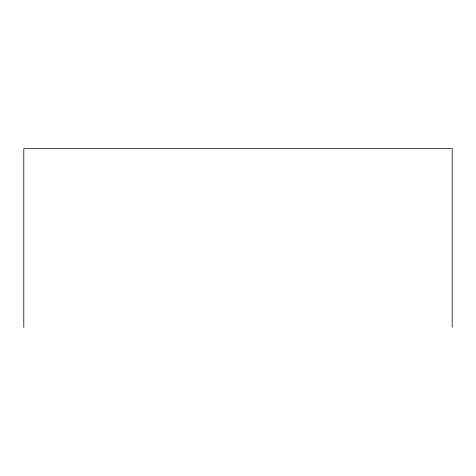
<?xml version="1.0" encoding="UTF-8"?>
<svg xmlns="http://www.w3.org/2000/svg" width="476" height="476" viewBox="0 0 476 476"><rect width="100%" height="100%" fill="white"/><g stroke="black" fill="none" stroke-linecap="round" stroke-linejoin="round"><path stroke-width="0.71" d="M452.2 327.321L452.2 148.679L23.8 148.679L23.8 327.321"/></g></svg>
